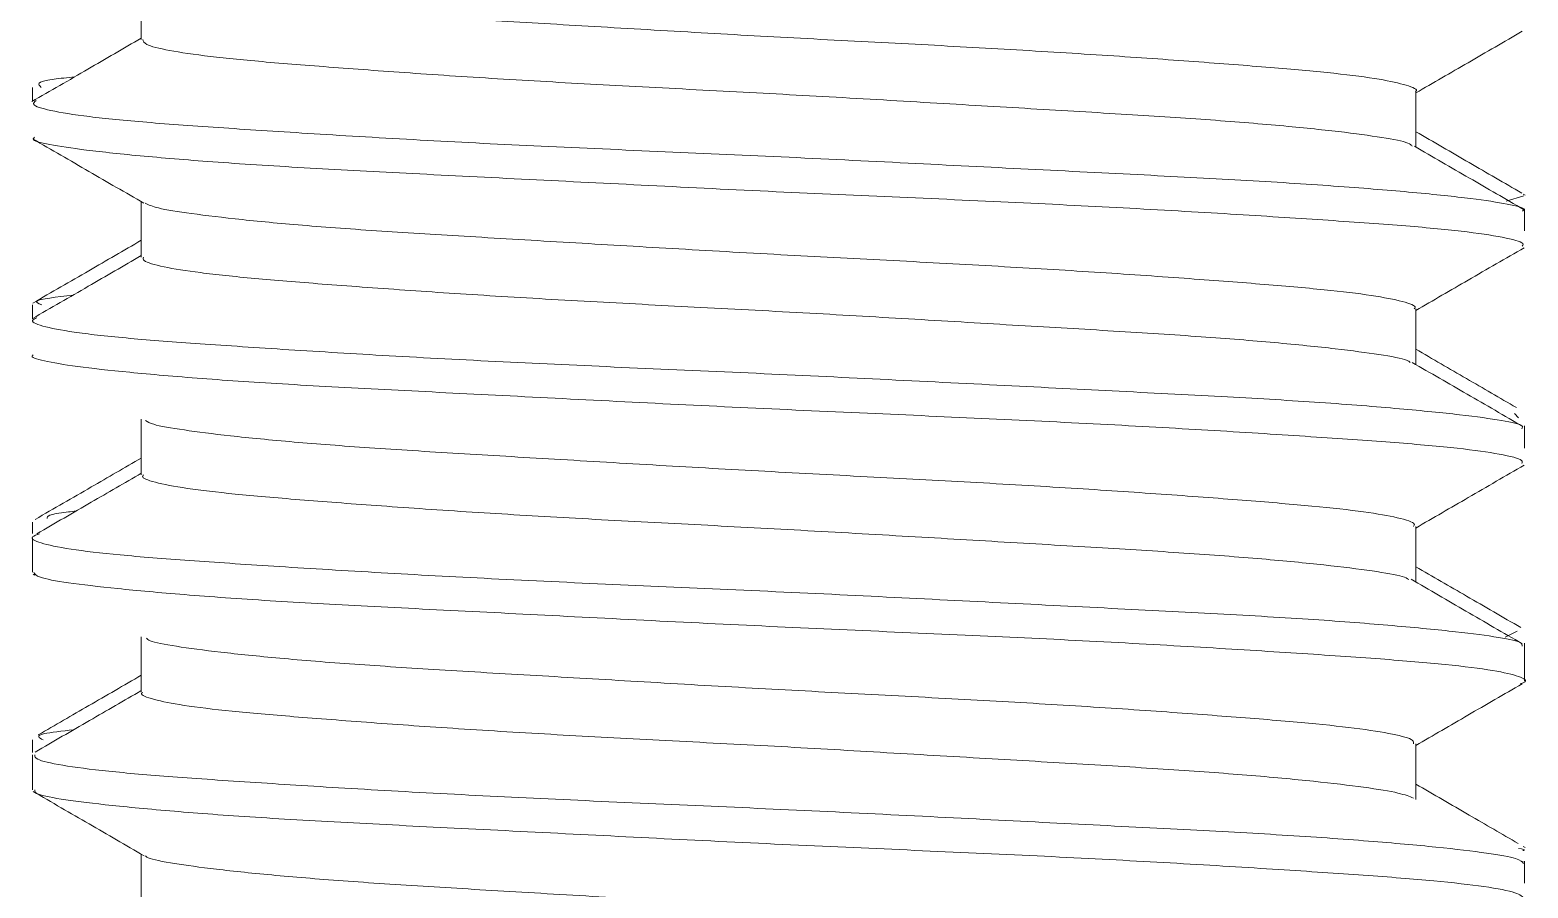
# Model space of a CAD drawing. Extents: x -976302 to -776254, y 5665 to 231437.
# Drawn here: x -798546.8 to -798486.2, y 82087.8 to 82122.5 of the extents above; entities that cross this region are included whole.
import ezdxf

# ---------------------------------------------------------------- set-up
doc = ezdxf.new("R2010")
doc.units = 0
doc.header["$LTSCALE"] = 1000
doc.header["$MEASUREMENT"] = 0

# ---------------------------------------------------------------- blocks, each defined once
blk = doc.blocks.new('*U19')
at = {"color": 7, "linetype": 'Continuous', "lineweight": 15}
for p, q in [((-15782.288, -17309.944), (-15782.288, -17309.502)), ((-15782.288, -17309.944), (-15782.288, -17309.502)), ((-15792.464, -17310.358), (-15792.464, -17310.801)), ((-15792.464, -17310.358), (-15792.464, -17310.801)), ((-15792.464, -17310.37), (-15792.464, -17310.691)), ((-15792.464, -17310.37), (-15792.464, -17310.691)), ((-15781.42, -17310.436), (-15781.42, -17310.325)), ((-15781.42, -17310.436), (-15781.42, -17310.325)), ((-15793.323, -17311.177), (-15793.338, -17311.185)), ((-15793.323, -17311.177), (-15793.338, -17311.185)), ((-15793.327, -17311.192), (-15793.186, -17311.234)), ((-15793.327, -17311.192), (-15793.186, -17311.234)), ((-15782.288, -17311.681), (-15782.288, -17311.239)), ((-15782.288, -17311.681), (-15782.288, -17311.239)), ((-15793.333, -17311.295), (-15793.333, -17311.471)), ((-15793.333, -17311.295), (-15793.333, -17311.471)), ((-15792.464, -17312.095), (-15792.464, -17312.538)), ((-15792.464, -17312.095), (-15792.464, -17312.538)), ((-15792.464, -17312.107), (-15792.464, -17312.428)), ((-15792.464, -17312.107), (-15792.464, -17312.428)), ((-15781.42, -17312.173), (-15781.42, -17312.062)), ((-15781.42, -17312.173), (-15781.42, -17312.08)), ((-15793.253, -17312.931), (-15793.284, -17312.966)), ((-15793.253, -17312.931), (-15793.284, -17312.966)), ((-15793.333, -17313.028), (-15793.333, -17313.207)), ((-15793.333, -17313.028), (-15793.333, -17313.207)), ((-15782.288, -17313.419), (-15782.288, -17312.976)), ((-15782.288, -17313.419), (-15782.288, -17312.976)), ((-15792.464, -17313.832), (-15792.464, -17314.276)), ((-15792.464, -17313.832), (-15792.464, -17314.276)), ((-15792.464, -17313.845), (-15792.464, -17314.165)), ((-15792.464, -17313.845), (-15792.464, -17314.165)), ((-15781.42, -17313.889), (-15781.42, -17313.799)), ((-15781.42, -17313.889), (-15781.42, -17313.799)), ((-15781.42, -17314.199), (-15781.42, -17313.92)), ((-15781.42, -17314.199), (-15781.42, -17313.92)), ((-15781.439, -17314.221), (-15781.425, -17314.213)), ((-15781.439, -17314.221), (-15781.425, -17314.213)), ((-15793.274, -17314.668), (-15793.178, -17314.718)), ((-15793.274, -17314.668), (-15793.178, -17314.718)), ((-15782.288, -17315.156), (-15782.288, -17314.713)), ((-15782.288, -17315.156), (-15782.288, -17314.713)), ((-15793.333, -17314.766), (-15793.333, -17314.945)), ((-15793.333, -17314.766), (-15793.333, -17314.945)), ((-15793.332, -17314.789), (-15793.332, -17315.068)), ((-15793.332, -17314.789), (-15793.332, -17315.068)), ((-15792.464, -17315.57), (-15792.464, -17316.013)), ((-15792.464, -17315.57), (-15792.464, -17316.013)), ((-15792.464, -17315.582), (-15792.464, -17315.903)), ((-15792.464, -17315.582), (-15792.464, -17315.903)), ((-15781.42, -17315.637), (-15781.42, -17315.537)), ((-15781.42, -17315.637), (-15781.42, -17315.537)), ((-15781.42, -17315.936), (-15781.42, -17315.658)), ((-15781.42, -17315.936), (-15781.42, -17315.658)), ((-15793.323, -17316.389), (-15793.338, -17316.398)), ((-15793.323, -17316.389), (-15793.338, -17316.398)), ((-15793.333, -17316.507), (-15793.333, -17316.683)), ((-15793.333, -17316.507), (-15793.333, -17316.683)), ((-15793.318, -17316.508), (-15793.321, -17316.509)), ((-15793.318, -17316.508), (-15793.321, -17316.509)), ((-15782.288, -17316.893), (-15782.288, -17316.451)), ((-15782.288, -17316.893), (-15782.288, -17316.451))]:
    blk.add_line(p, q, dxfattribs=at)
for points, knots in [([(-15792.462, -17310.358), (-15792.463, -17310.357), (-15792.487, -17310.342), (-15792.401, -17310.308), (-15792.194, -17310.259), (-15791.835, -17310.213), (-15791.35, -17310.169), (-15790.755, -17310.123), (-15790.059, -17310.073), (-15789.293, -17310.026), (-15788.465, -17309.98), (-15787.613, -17309.937), (-15786.748, -17309.889), (-15785.908, -17309.839), (-15785.102, -17309.792), (-15784.367, -17309.748), (-15783.712, -17309.702), (-15783.168, -17309.653), (-15782.735, -17309.605), (-15782.454, -17309.559), (-15782.315, -17309.53), (-15782.312, -17309.514), (-15782.312, -17309.514)], [0, 0, 0, 0, 0.00106, 0.057213, 0.111788, 0.167944, 0.222525, 0.278689, 0.333261, 0.389414, 0.444001, 0.500171, 0.554741, 0.610893, 0.665477, 0.721645, 0.776219, 0.832374, 0.886951, 0.94311, 0.997687, 1, 1, 1, 1]), ([(-15792.462, -17310.358), (-15792.463, -17310.357), (-15792.487, -17310.342), (-15792.401, -17310.308), (-15792.194, -17310.259), (-15791.835, -17310.213), (-15791.35, -17310.169), (-15790.755, -17310.123), (-15790.059, -17310.073), (-15789.293, -17310.026), (-15788.465, -17309.98), (-15787.613, -17309.937), (-15786.748, -17309.889), (-15785.908, -17309.839), (-15785.102, -17309.792), (-15784.367, -17309.748), (-15783.712, -17309.702), (-15783.168, -17309.653), (-15782.735, -17309.605), (-15782.454, -17309.559), (-15782.315, -17309.53), (-15782.312, -17309.514), (-15782.312, -17309.514)], [0, 0, 0, 0, 0.00106, 0.057213, 0.111788, 0.167944, 0.222525, 0.278689, 0.333261, 0.389414, 0.444001, 0.500171, 0.554741, 0.610893, 0.665477, 0.721645, 0.776219, 0.832374, 0.886951, 0.94311, 0.997687, 1, 1, 1, 1]), ([(-15793.315, -17309.877), (-15793.17, -17309.961), (-15792.887, -17310.125), (-15792.603, -17310.289), (-15792.464, -17310.37)], [0, 0, 0, 0, 0.508963, 1, 1, 1, 1]), ([(-15793.315, -17309.877), (-15793.17, -17309.961), (-15792.887, -17310.125), (-15792.603, -17310.289), (-15792.464, -17310.37)], [0, 0, 0, 0, 0.508963, 1, 1, 1, 1]), ([(-15782.301, -17309.944), (-15782.305, -17309.957), (-15782.312, -17309.985), (-15782.496, -17310.031), (-15782.815, -17310.078), (-15783.272, -17310.123), (-15783.84, -17310.167), (-15784.514, -17310.217), (-15785.263, -17310.265), (-15786.079, -17310.311), (-15786.925, -17310.354), (-15787.792, -17310.401), (-15788.639, -17310.451), (-15789.457, -17310.499), (-15790.209, -17310.544), (-15790.887, -17310.588), (-15791.459, -17310.636), (-15791.921, -17310.685), (-15792.243, -17310.731), (-15792.418, -17310.767), (-15792.431, -17310.789), (-15792.435, -17310.796)], [0, 0, 0, 0, 0.043144, 0.097243, 0.152911, 0.207024, 0.262706, 0.316805, 0.372472, 0.426588, 0.482274, 0.536371, 0.592038, 0.646146, 0.701824, 0.755927, 0.811599, 0.865701, 0.921372, 0.97548, 1, 1, 1, 1]), ([(-15782.301, -17309.944), (-15782.305, -17309.957), (-15782.312, -17309.985), (-15782.496, -17310.031), (-15782.815, -17310.078), (-15783.272, -17310.123), (-15783.84, -17310.167), (-15784.514, -17310.217), (-15785.263, -17310.265), (-15786.079, -17310.311), (-15786.925, -17310.354), (-15787.792, -17310.401), (-15788.639, -17310.451), (-15789.457, -17310.499), (-15790.209, -17310.544), (-15790.887, -17310.588), (-15791.459, -17310.636), (-15791.921, -17310.685), (-15792.243, -17310.731), (-15792.418, -17310.767), (-15792.431, -17310.789), (-15792.435, -17310.796)], [0, 0, 0, 0, 0.043144, 0.097243, 0.152911, 0.207024, 0.262706, 0.316805, 0.372472, 0.426588, 0.482274, 0.536371, 0.592038, 0.646146, 0.701824, 0.755927, 0.811599, 0.865701, 0.921372, 0.97548, 1, 1, 1, 1]), ([(-15781.414, -17310.439), (-15781.563, -17310.353), (-15781.855, -17310.184), (-15782.146, -17310.015), (-15782.288, -17309.932)], [0, 0, 0, 0, 0.511957, 1, 1, 1, 1]), ([(-15781.414, -17310.439), (-15781.563, -17310.353), (-15781.855, -17310.184), (-15782.146, -17310.015), (-15782.288, -17309.932)], [0, 0, 0, 0, 0.511957, 1, 1, 1, 1]), ([(-15781.757, -17310.241), (-15781.697, -17310.247), (-15781.429, -17310.276), (-15781.463, -17310.303), (-15781.489, -17310.325)], [0, 0, 0, 0, 0.2246652, 1, 1, 1, 1]), ([(-15781.757, -17310.241), (-15781.697, -17310.247), (-15781.429, -17310.276), (-15781.463, -17310.303), (-15781.489, -17310.325)], [0, 0, 0, 0, 0.2246652, 1, 1, 1, 1]), ([(-15781.448, -17310.431), (-15781.436, -17310.441), (-15781.403, -17310.466), (-15781.546, -17310.511), (-15781.846, -17310.559), (-15782.314, -17310.605), (-15782.919, -17310.648), (-15783.657, -17310.696), (-15784.494, -17310.746), (-15785.421, -17310.793), (-15786.395, -17310.836), (-15787.406, -17310.88), (-15788.406, -17310.93), (-15789.387, -17310.979), (-15790.301, -17311.025), (-15791.141, -17311.069), (-15791.866, -17311.115), (-15792.469, -17311.165), (-15792.926, -17311.213), (-15793.215, -17311.258), (-15793.344, -17311.29), (-15793.321, -17311.31), (-15793.316, -17311.315)], [0, 0, 0, 0, 0.035098, 0.087155, 0.140721, 0.192795, 0.24638, 0.29844, 0.352008, 0.404077, 0.457657, 0.509715, 0.563284, 0.615345, 0.668915, 0.720981, 0.774558, 0.826617, 0.880185, 0.932257, 0.985839, 1, 1, 1, 1]), ([(-15781.448, -17310.431), (-15781.436, -17310.441), (-15781.403, -17310.466), (-15781.546, -17310.511), (-15781.846, -17310.559), (-15782.314, -17310.605), (-15782.919, -17310.648), (-15783.657, -17310.696), (-15784.494, -17310.746), (-15785.421, -17310.793), (-15786.395, -17310.836), (-15787.406, -17310.88), (-15788.406, -17310.93), (-15789.387, -17310.979), (-15790.301, -17311.025), (-15791.141, -17311.069), (-15791.866, -17311.115), (-15792.469, -17311.165), (-15792.926, -17311.213), (-15793.215, -17311.258), (-15793.344, -17311.29), (-15793.321, -17311.31), (-15793.316, -17311.315)], [0, 0, 0, 0, 0.035098, 0.087155, 0.140721, 0.192795, 0.24638, 0.29844, 0.352008, 0.404077, 0.457657, 0.509715, 0.563284, 0.615345, 0.668915, 0.720981, 0.774558, 0.826617, 0.880185, 0.932257, 0.985839, 1, 1, 1, 1]), ([(-15792.464, -17310.679), (-15792.606, -17310.761), (-15792.889, -17310.925), (-15793.171, -17311.089), (-15793.311, -17311.17)], [0, 0, 0, 0, 0.503511, 1, 1, 1, 1]), ([(-15792.464, -17310.679), (-15792.606, -17310.761), (-15792.889, -17310.925), (-15793.171, -17311.089), (-15793.311, -17311.17)], [0, 0, 0, 0, 0.503511, 1, 1, 1, 1]), ([(-15793.313, -17311.593), (-15793.318, -17311.588), (-15793.34, -17311.568), (-15793.203, -17311.528), (-15792.907, -17311.48), (-15792.438, -17311.434), (-15791.834, -17311.391), (-15791.095, -17311.343), (-15790.259, -17311.294), (-15789.332, -17311.247), (-15788.358, -17311.203), (-15787.347, -17311.159), (-15786.346, -17311.109), (-15785.366, -17311.06), (-15784.451, -17311.014), (-15783.612, -17310.97), (-15782.886, -17310.924), (-15782.283, -17310.874), (-15781.827, -17310.826), (-15781.537, -17310.781), (-15781.408, -17310.749), (-15781.431, -17310.729), (-15781.436, -17310.724)], [0, 0, 0, 0, 0.018055, 0.071029, 0.125539, 0.17853, 0.23306, 0.286037, 0.34055, 0.393536, 0.448059, 0.501035, 0.555548, 0.608526, 0.66304, 0.716024, 0.770545, 0.823522, 0.878034, 0.931023, 0.98555, 1, 1, 1, 1]), ([(-15793.313, -17311.593), (-15793.318, -17311.588), (-15793.34, -17311.568), (-15793.203, -17311.528), (-15792.907, -17311.48), (-15792.438, -17311.434), (-15791.834, -17311.391), (-15791.095, -17311.343), (-15790.259, -17311.294), (-15789.332, -17311.247), (-15788.358, -17311.203), (-15787.347, -17311.159), (-15786.346, -17311.109), (-15785.366, -17311.06), (-15784.451, -17311.014), (-15783.612, -17310.97), (-15782.886, -17310.924), (-15782.283, -17310.874), (-15781.827, -17310.826), (-15781.537, -17310.781), (-15781.408, -17310.749), (-15781.431, -17310.729), (-15781.436, -17310.724)], [0, 0, 0, 0, 0.018055, 0.071029, 0.125539, 0.17853, 0.23306, 0.286037, 0.34055, 0.393536, 0.448059, 0.501035, 0.555548, 0.608526, 0.66304, 0.716024, 0.770545, 0.823522, 0.878034, 0.931023, 0.98555, 1, 1, 1, 1]), ([(-15792.453, -17310.795), (-15792.599, -17310.88), (-15792.89, -17311.048), (-15793.18, -17311.216), (-15793.324, -17311.3)], [0, 0, 0, 0, 0.503761, 1, 1, 1, 1]), ([(-15792.453, -17310.795), (-15792.599, -17310.88), (-15792.89, -17311.048), (-15793.18, -17311.216), (-15793.324, -17311.3)], [0, 0, 0, 0, 0.503761, 1, 1, 1, 1]), ([(-15782.309, -17311.251), (-15782.163, -17311.166), (-15781.867, -17310.995), (-15781.572, -17310.824), (-15781.423, -17310.737)], [0, 0, 0, 0, 0.495049, 1, 1, 1, 1]), ([(-15782.309, -17311.251), (-15782.163, -17311.166), (-15781.867, -17310.995), (-15781.572, -17310.824), (-15781.423, -17310.737)], [0, 0, 0, 0, 0.495049, 1, 1, 1, 1]), ([(-15792.451, -17312.095), (-15792.455, -17312.091), (-15792.476, -17312.073), (-15792.371, -17312.035), (-15792.135, -17311.987), (-15791.748, -17311.941), (-15791.244, -17311.897), (-15790.623, -17311.85), (-15789.917, -17311.801), (-15789.131, -17311.754), (-15788.303, -17311.709), (-15787.44, -17311.665), (-15786.584, -17311.616), (-15785.743, -17311.567), (-15784.955, -17311.52), (-15784.229, -17311.476), (-15783.6, -17311.431), (-15783.071, -17311.381), (-15782.674, -17311.333), (-15782.407, -17311.291), (-15782.347, -17311.263), (-15782.319, -17311.251)], [0, 0, 0, 0, 0.012668, 0.067229, 0.12337, 0.177952, 0.234117, 0.288681, 0.344826, 0.3994, 0.455557, 0.51012, 0.566266, 0.620831, 0.676977, 0.731552, 0.787709, 0.842272, 0.898416, 0.952995, 1, 1, 1, 1]), ([(-15792.451, -17312.095), (-15792.455, -17312.091), (-15792.476, -17312.073), (-15792.371, -17312.035), (-15792.135, -17311.987), (-15791.748, -17311.941), (-15791.244, -17311.897), (-15790.623, -17311.85), (-15789.917, -17311.801), (-15789.131, -17311.754), (-15788.303, -17311.709), (-15787.44, -17311.665), (-15786.584, -17311.616), (-15785.743, -17311.567), (-15784.955, -17311.52), (-15784.229, -17311.476), (-15783.6, -17311.431), (-15783.071, -17311.381), (-15782.674, -17311.333), (-15782.407, -17311.291), (-15782.347, -17311.263), (-15782.319, -17311.251)], [0, 0, 0, 0, 0.012668, 0.067229, 0.12337, 0.177952, 0.234117, 0.288681, 0.344826, 0.3994, 0.455557, 0.51012, 0.566266, 0.620831, 0.676977, 0.731552, 0.787709, 0.842272, 0.898416, 0.952995, 1, 1, 1, 1]), ([(-15793.33, -17311.606), (-15793.181, -17311.692), (-15792.892, -17311.859), (-15792.603, -17312.027), (-15792.464, -17312.107)], [0, 0, 0, 0, 0.516613, 1, 1, 1, 1]), ([(-15793.33, -17311.606), (-15793.181, -17311.692), (-15792.892, -17311.859), (-15792.603, -17312.027), (-15792.464, -17312.107)], [0, 0, 0, 0, 0.516613, 1, 1, 1, 1]), ([(-15781.423, -17312.048), (-15781.572, -17311.962), (-15781.861, -17311.795), (-15782.149, -17311.628), (-15782.288, -17311.547)], [0, 0, 0, 0, 0.51654, 1, 1, 1, 1]), ([(-15781.423, -17312.048), (-15781.572, -17311.962), (-15781.861, -17311.795), (-15782.149, -17311.628), (-15782.288, -17311.547)], [0, 0, 0, 0, 0.51654, 1, 1, 1, 1]), ([(-15782.305, -17311.682), (-15782.303, -17311.691), (-15782.298, -17311.716), (-15782.449, -17311.759), (-15782.743, -17311.806), (-15783.171, -17311.851), (-15783.722, -17311.896), (-15784.372, -17311.944), (-15785.114, -17311.993), (-15785.913, -17312.039), (-15786.761, -17312.083), (-15787.619, -17312.128), (-15788.478, -17312.178), (-15789.298, -17312.227), (-15790.07, -17312.272), (-15790.76, -17312.316), (-15791.358, -17312.364), (-15791.84, -17312.413), (-15792.19, -17312.46), (-15792.386, -17312.495), (-15792.412, -17312.516), (-15792.42, -17312.522)], [0, 0, 0, 0, 0.032025, 0.088408, 0.143215, 0.199613, 0.254412, 0.3108, 0.3656, 0.421989, 0.476793, 0.533187, 0.587981, 0.644363, 0.699178, 0.755583, 0.81038, 0.866765, 0.921573, 0.977971, 1, 1, 1, 1]), ([(-15782.305, -17311.682), (-15782.303, -17311.691), (-15782.298, -17311.716), (-15782.449, -17311.759), (-15782.743, -17311.806), (-15783.171, -17311.851), (-15783.722, -17311.896), (-15784.372, -17311.944), (-15785.114, -17311.993), (-15785.913, -17312.039), (-15786.761, -17312.083), (-15787.619, -17312.128), (-15788.478, -17312.178), (-15789.298, -17312.227), (-15790.07, -17312.272), (-15790.76, -17312.316), (-15791.358, -17312.364), (-15791.84, -17312.413), (-15792.19, -17312.46), (-15792.386, -17312.495), (-15792.412, -17312.516), (-15792.42, -17312.522)], [0, 0, 0, 0, 0.032025, 0.088408, 0.143215, 0.199613, 0.254412, 0.3108, 0.3656, 0.421989, 0.476793, 0.533187, 0.587981, 0.644363, 0.699178, 0.755583, 0.81038, 0.866765, 0.921573, 0.977971, 1, 1, 1, 1]), ([(-15781.418, -17312.173), (-15781.567, -17312.087), (-15781.857, -17311.919), (-15782.147, -17311.751), (-15782.288, -17311.669)], [0, 0, 0, 0, 0.513707, 1, 1, 1, 1]), ([(-15781.418, -17312.173), (-15781.567, -17312.087), (-15781.857, -17311.919), (-15782.147, -17311.751), (-15782.288, -17311.669)], [0, 0, 0, 0, 0.513707, 1, 1, 1, 1]), ([(-15781.745, -17311.984), (-15781.611, -17312), (-15781.397, -17312.025), (-15781.467, -17312.052), (-15781.493, -17312.062)], [0, 0, 0, 0, 0.6264402, 1, 1, 1, 1]), ([(-15781.745, -17311.984), (-15781.611, -17312), (-15781.397, -17312.025), (-15781.467, -17312.052), (-15781.493, -17312.062)], [0, 0, 0, 0, 0.6264402, 1, 1, 1, 1]), ([(-15781.453, -17312.165), (-15781.438, -17312.173), (-15781.393, -17312.195), (-15781.503, -17312.238), (-15781.77, -17312.287), (-15782.201, -17312.333), (-15782.783, -17312.376), (-15783.49, -17312.423), (-15784.313, -17312.473), (-15785.217, -17312.52), (-15786.19, -17312.565), (-15787.188, -17312.608), (-15788.201, -17312.657), (-15789.181, -17312.706), (-15790.118, -17312.754), (-15790.97, -17312.797), (-15791.726, -17312.842), (-15792.352, -17312.892), (-15792.844, -17312.941), (-15793.167, -17312.986), (-15793.328, -17313.021), (-15793.315, -17313.044), (-15793.311, -17313.052)], [0, 0, 0, 0, 0.026565, 0.079949, 0.131832, 0.18522, 0.237107, 0.290499, 0.34238, 0.395764, 0.447656, 0.501054, 0.552934, 0.606317, 0.65821, 0.711608, 0.763489, 0.816875, 0.86876, 0.92215, 0.974034, 1, 1, 1, 1]), ([(-15781.453, -17312.165), (-15781.438, -17312.173), (-15781.393, -17312.195), (-15781.503, -17312.238), (-15781.77, -17312.287), (-15782.201, -17312.333), (-15782.783, -17312.376), (-15783.49, -17312.423), (-15784.313, -17312.473), (-15785.217, -17312.52), (-15786.19, -17312.565), (-15787.188, -17312.608), (-15788.201, -17312.657), (-15789.181, -17312.706), (-15790.118, -17312.754), (-15790.97, -17312.797), (-15791.726, -17312.842), (-15792.352, -17312.892), (-15792.844, -17312.941), (-15793.167, -17312.986), (-15793.328, -17313.021), (-15793.315, -17313.044), (-15793.311, -17313.052)], [0, 0, 0, 0, 0.026565, 0.079949, 0.131832, 0.18522, 0.237107, 0.290499, 0.34238, 0.395764, 0.447656, 0.501054, 0.552934, 0.606317, 0.65821, 0.711608, 0.763489, 0.816875, 0.86876, 0.92215, 0.974034, 1, 1, 1, 1]), ([(-15793.312, -17313.33), (-15793.315, -17313.322), (-15793.325, -17313.298), (-15793.155, -17313.255), (-15792.819, -17313.207), (-15792.324, -17313.163), (-15791.685, -17313.119), (-15790.93, -17313.07), (-15790.066, -17313.021), (-15789.134, -17312.975), (-15788.143, -17312.931), (-15787.139, -17312.886), (-15786.133, -17312.836), (-15785.171, -17312.787), (-15784.264, -17312.741), (-15783.452, -17312.698), (-15782.745, -17312.651), (-15782.177, -17312.601), (-15781.748, -17312.554), (-15781.5, -17312.51), (-15781.396, -17312.48), (-15781.424, -17312.463), (-15781.425, -17312.462)], [0, 0, 0, 0, 0.02862, 0.083131, 0.136114, 0.190635, 0.243613, 0.298127, 0.351105, 0.405619, 0.458602, 0.513121, 0.566095, 0.620603, 0.673594, 0.728123, 0.781099, 0.835611, 0.888596, 0.943117, 0.996093, 1, 1, 1, 1]), ([(-15793.312, -17313.33), (-15793.315, -17313.322), (-15793.325, -17313.298), (-15793.155, -17313.255), (-15792.819, -17313.207), (-15792.324, -17313.163), (-15791.685, -17313.119), (-15790.93, -17313.07), (-15790.066, -17313.021), (-15789.134, -17312.975), (-15788.143, -17312.931), (-15787.139, -17312.886), (-15786.133, -17312.836), (-15785.171, -17312.787), (-15784.264, -17312.741), (-15783.452, -17312.698), (-15782.745, -17312.651), (-15782.177, -17312.601), (-15781.748, -17312.554), (-15781.5, -17312.51), (-15781.396, -17312.48), (-15781.424, -17312.463), (-15781.425, -17312.462)], [0, 0, 0, 0, 0.02862, 0.083131, 0.136114, 0.190635, 0.243613, 0.298127, 0.351105, 0.405619, 0.458602, 0.513121, 0.566095, 0.620603, 0.673594, 0.728123, 0.781099, 0.835611, 0.888596, 0.943117, 0.996093, 1, 1, 1, 1]), ([(-15792.464, -17312.416), (-15792.599, -17312.495), (-15792.867, -17312.65), (-15793.135, -17312.806), (-15793.268, -17312.883)], [0, 0, 0, 0, 0.502639, 1, 1, 1, 1]), ([(-15792.464, -17312.416), (-15792.599, -17312.495), (-15792.867, -17312.65), (-15793.135, -17312.806), (-15793.268, -17312.883)], [0, 0, 0, 0, 0.502639, 1, 1, 1, 1]), ([(-15792.436, -17312.522), (-15792.582, -17312.607), (-15792.877, -17312.777), (-15793.172, -17312.948), (-15793.32, -17313.035)], [0, 0, 0, 0, 0.494913, 1, 1, 1, 1]), ([(-15792.436, -17312.522), (-15792.582, -17312.607), (-15792.877, -17312.777), (-15793.172, -17312.948), (-15793.32, -17313.035)], [0, 0, 0, 0, 0.494913, 1, 1, 1, 1]), ([(-15792.447, -17313.832), (-15792.451, -17313.826), (-15792.465, -17313.804), (-15792.337, -17313.763), (-15792.068, -17313.715), (-15791.66, -17313.67), (-15791.128, -17313.626), (-15790.494, -17313.578), (-15789.766, -17313.529), (-15788.976, -17313.482), (-15788.132, -17313.438), (-15787.276, -17313.393), (-15786.414, -17313.344), (-15785.587, -17313.295), (-15784.804, -17313.249), (-15784.101, -17313.205), (-15783.485, -17313.158), (-15782.984, -17313.109), (-15782.61, -17313.061), (-15782.38, -17313.022), (-15782.339, -17312.997), (-15782.322, -17312.987)], [0, 0, 0, 0, 0.022682, 0.078736, 0.13322, 0.189284, 0.243764, 0.299824, 0.354302, 0.410359, 0.464845, 0.520911, 0.575385, 0.631437, 0.68593, 0.742006, 0.796482, 0.852537, 0.907022, 0.963088, 1, 1, 1, 1]), ([(-15792.447, -17313.832), (-15792.451, -17313.826), (-15792.465, -17313.804), (-15792.337, -17313.763), (-15792.068, -17313.715), (-15791.66, -17313.67), (-15791.128, -17313.626), (-15790.494, -17313.578), (-15789.766, -17313.529), (-15788.976, -17313.482), (-15788.132, -17313.438), (-15787.276, -17313.393), (-15786.414, -17313.344), (-15785.587, -17313.295), (-15784.804, -17313.249), (-15784.101, -17313.205), (-15783.485, -17313.158), (-15782.984, -17313.109), (-15782.61, -17313.061), (-15782.38, -17313.022), (-15782.339, -17312.997), (-15782.322, -17312.987)], [0, 0, 0, 0, 0.022682, 0.078736, 0.13322, 0.189284, 0.243764, 0.299824, 0.354302, 0.410359, 0.464845, 0.520911, 0.575385, 0.631437, 0.68593, 0.742006, 0.796482, 0.852537, 0.907022, 0.963088, 1, 1, 1, 1]), ([(-15781.442, -17313.776), (-15781.591, -17313.69), (-15781.873, -17313.527), (-15782.155, -17313.363), (-15782.288, -17313.286)], [0, 0, 0, 0, 0.528526, 1, 1, 1, 1]), ([(-15781.442, -17313.776), (-15781.591, -17313.69), (-15781.873, -17313.527), (-15782.155, -17313.363), (-15782.288, -17313.286)], [0, 0, 0, 0, 0.528526, 1, 1, 1, 1]), ([(-15793.331, -17313.342), (-15793.182, -17313.429), (-15792.893, -17313.596), (-15792.604, -17313.764), (-15792.464, -17313.845)], [0, 0, 0, 0, 0.515928, 1, 1, 1, 1]), ([(-15793.331, -17313.342), (-15793.182, -17313.429), (-15792.893, -17313.596), (-15792.604, -17313.764), (-15792.464, -17313.845)], [0, 0, 0, 0, 0.515928, 1, 1, 1, 1]), ([(-15782.306, -17313.419), (-15782.301, -17313.425), (-15782.286, -17313.446), (-15782.41, -17313.487), (-15782.672, -17313.534), (-15783.08, -17313.58), (-15783.603, -17313.624), (-15784.24, -17313.672), (-15784.96, -17313.721), (-15785.756, -17313.768), (-15786.59, -17313.812), (-15787.455, -17313.857), (-15788.309, -17313.906), (-15789.144, -17313.955), (-15789.922, -17314.001), (-15790.634, -17314.045), (-15791.247, -17314.091), (-15791.757, -17314.141), (-15792.13, -17314.188), (-15792.355, -17314.225), (-15792.395, -17314.248), (-15792.409, -17314.256)], [0, 0, 0, 0, 0.022038, 0.0771138, 0.1337854, 0.1888814, 0.2455761, 0.3006544, 0.3573293, 0.41242, 0.4691092, 0.5241865, 0.580861, 0.6359427, 0.6926212, 0.7477078, 0.8043923, 0.8594706, 0.9161451, 0.9712377, 1, 1, 1, 1]), ([(-15782.306, -17313.419), (-15782.301, -17313.425), (-15782.286, -17313.446), (-15782.41, -17313.487), (-15782.672, -17313.534), (-15783.08, -17313.58), (-15783.603, -17313.624), (-15784.24, -17313.672), (-15784.96, -17313.721), (-15785.756, -17313.768), (-15786.59, -17313.812), (-15787.455, -17313.857), (-15788.309, -17313.906), (-15789.144, -17313.955), (-15789.922, -17314.001), (-15790.634, -17314.045), (-15791.247, -17314.091), (-15791.757, -17314.141), (-15792.13, -17314.188), (-15792.355, -17314.225), (-15792.395, -17314.248), (-15792.409, -17314.256)], [0, 0, 0, 0, 0.022038, 0.0771138, 0.1337854, 0.1888814, 0.2455761, 0.3006544, 0.3573293, 0.41242, 0.4691092, 0.5241865, 0.580861, 0.6359427, 0.6926212, 0.7477078, 0.8043923, 0.8594706, 0.9161451, 0.9712377, 1, 1, 1, 1]), ([(-15781.455, -17313.891), (-15781.599, -17313.807), (-15781.877, -17313.646), (-15782.155, -17313.485), (-15782.288, -17313.408)], [0, 0, 0, 0, 0.5201214, 1, 1, 1, 1]), ([(-15781.455, -17313.891), (-15781.599, -17313.807), (-15781.877, -17313.646), (-15782.155, -17313.485), (-15782.288, -17313.408)], [0, 0, 0, 0, 0.5201214, 1, 1, 1, 1]), ([(-15781.768, -17313.709), (-15781.747, -17313.712), (-15781.536, -17313.733), (-15781.537, -17313.752), (-15781.537, -17313.769)], [0, 0, 0, 0, 0.099692, 1, 1, 1, 1]), ([(-15781.768, -17313.709), (-15781.747, -17313.712), (-15781.536, -17313.733), (-15781.537, -17313.752), (-15781.537, -17313.769)], [0, 0, 0, 0, 0.099692, 1, 1, 1, 1]), ([(-15781.476, -17313.891), (-15781.453, -17313.899), (-15781.387, -17313.922), (-15781.467, -17313.965), (-15781.697, -17314.014), (-15782.1, -17314.061), (-15782.647, -17314.104), (-15783.334, -17314.15), (-15784.129, -17314.199), (-15785.024, -17314.248), (-15785.978, -17314.293), (-15786.98, -17314.336), (-15787.985, -17314.383), (-15788.981, -17314.434), (-15789.923, -17314.481), (-15790.801, -17314.526), (-15791.574, -17314.569), (-15792.233, -17314.619), (-15792.751, -17314.668), (-15793.114, -17314.714), (-15793.312, -17314.752), (-15793.314, -17314.779), (-15793.315, -17314.789)], [0, 0, 0, 0, 0.0291761, 0.0803723, 0.1330523, 0.1842625, 0.2369587, 0.2881568, 0.3408396, 0.3920422, 0.4447298, 0.4959296, 0.5486145, 0.5998105, 0.6524902, 0.7037003, 0.7563961, 0.807594, 0.8602757, 0.9114854, 0.964181, 1, 1, 1, 1]), ([(-15781.476, -17313.891), (-15781.453, -17313.899), (-15781.387, -17313.922), (-15781.467, -17313.965), (-15781.697, -17314.014), (-15782.1, -17314.061), (-15782.647, -17314.104), (-15783.334, -17314.15), (-15784.129, -17314.199), (-15785.024, -17314.248), (-15785.978, -17314.293), (-15786.98, -17314.336), (-15787.985, -17314.383), (-15788.981, -17314.434), (-15789.923, -17314.481), (-15790.801, -17314.526), (-15791.574, -17314.569), (-15792.233, -17314.619), (-15792.751, -17314.668), (-15793.114, -17314.714), (-15793.312, -17314.752), (-15793.314, -17314.779), (-15793.315, -17314.789)], [0, 0, 0, 0, 0.0291761, 0.0803723, 0.1330523, 0.1842625, 0.2369587, 0.2881568, 0.3408396, 0.3920422, 0.4447298, 0.4959296, 0.5486145, 0.5998105, 0.6524902, 0.7037003, 0.7563961, 0.807594, 0.8602757, 0.9114854, 0.964181, 1, 1, 1, 1]), ([(-15793.299, -17315.09), (-15793.309, -17315.086), (-15793.367, -17315.068), (-15793.305, -17315.032), (-15793.103, -17314.982), (-15792.728, -17314.935), (-15792.199, -17314.891), (-15791.538, -17314.846), (-15790.753, -17314.797), (-15789.879, -17314.748), (-15788.925, -17314.703), (-15787.936, -17314.66), (-15786.922, -17314.613), (-15785.93, -17314.563), (-15784.971, -17314.514), (-15784.088, -17314.47), (-15783.291, -17314.426), (-15782.617, -17314.378), (-15782.072, -17314.328), (-15781.686, -17314.282), (-15781.455, -17314.241), (-15781.438, -17314.212), (-15781.431, -17314.199)], [0, 0, 0, 0, 0.011582, 0.064729, 0.116376, 0.16952, 0.221179, 0.274336, 0.325984, 0.379129, 0.43079, 0.48395, 0.535596, 0.588741, 0.640395, 0.693547, 0.745198, 0.798347, 0.849996, 0.903143, 0.954798, 1, 1, 1, 1]), ([(-15793.299, -17315.09), (-15793.309, -17315.086), (-15793.367, -17315.068), (-15793.305, -17315.032), (-15793.103, -17314.982), (-15792.728, -17314.935), (-15792.199, -17314.891), (-15791.538, -17314.846), (-15790.753, -17314.797), (-15789.879, -17314.748), (-15788.925, -17314.703), (-15787.936, -17314.66), (-15786.922, -17314.613), (-15785.93, -17314.563), (-15784.971, -17314.514), (-15784.088, -17314.47), (-15783.291, -17314.426), (-15782.617, -17314.378), (-15782.072, -17314.328), (-15781.686, -17314.282), (-15781.455, -17314.241), (-15781.438, -17314.212), (-15781.431, -17314.199)], [0, 0, 0, 0, 0.011582, 0.064729, 0.116376, 0.16952, 0.221179, 0.274336, 0.325984, 0.379129, 0.43079, 0.48395, 0.535596, 0.588741, 0.640395, 0.693547, 0.745198, 0.798347, 0.849996, 0.903143, 0.954798, 1, 1, 1, 1]), ([(-15792.427, -17314.255), (-15792.573, -17314.34), (-15792.868, -17314.511), (-15793.163, -17314.682), (-15793.313, -17314.768)], [0, 0, 0, 0, 0.494659, 1, 1, 1, 1]), ([(-15792.427, -17314.255), (-15792.573, -17314.34), (-15792.868, -17314.511), (-15793.163, -17314.682), (-15793.313, -17314.768)], [0, 0, 0, 0, 0.494659, 1, 1, 1, 1]), ([(-15792.464, -17314.154), (-15792.599, -17314.232), (-15792.879, -17314.394), (-15793.159, -17314.557), (-15793.304, -17314.64)], [0, 0, 0, 0, 0.483313, 1, 1, 1, 1]), ([(-15792.464, -17314.154), (-15792.599, -17314.232), (-15792.879, -17314.394), (-15793.159, -17314.557), (-15793.304, -17314.64)], [0, 0, 0, 0, 0.483313, 1, 1, 1, 1]), ([(-15792.446, -17315.569), (-15792.448, -17315.559), (-15792.452, -17315.534), (-15792.295, -17315.491), (-15792, -17315.444), (-15791.564, -17315.398), (-15791.014, -17315.354), (-15790.356, -17315.305), (-15789.619, -17315.257), (-15788.81, -17315.211), (-15787.969, -17315.167), (-15787.103, -17315.121), (-15786.252, -17315.071), (-15785.426, -17315.023), (-15784.663, -17314.978), (-15783.97, -17314.933), (-15783.381, -17314.886), (-15782.898, -17314.836), (-15782.555, -17314.79), (-15782.36, -17314.754), (-15782.336, -17314.733), (-15782.329, -17314.726)], [0, 0, 0, 0, 0.034379, 0.088994, 0.145191, 0.199822, 0.256039, 0.310655, 0.366853, 0.421484, 0.477701, 0.532315, 0.588513, 0.643135, 0.699342, 0.753963, 0.810169, 0.864786, 0.920986, 0.975614, 1, 1, 1, 1]), ([(-15792.446, -17315.569), (-15792.448, -17315.559), (-15792.452, -17315.534), (-15792.295, -17315.491), (-15792, -17315.444), (-15791.564, -17315.398), (-15791.014, -17315.354), (-15790.356, -17315.305), (-15789.619, -17315.257), (-15788.81, -17315.211), (-15787.969, -17315.167), (-15787.103, -17315.121), (-15786.252, -17315.071), (-15785.426, -17315.023), (-15784.663, -17314.978), (-15783.97, -17314.933), (-15783.381, -17314.886), (-15782.898, -17314.836), (-15782.555, -17314.79), (-15782.36, -17314.754), (-15782.336, -17314.733), (-15782.329, -17314.726)], [0, 0, 0, 0, 0.034379, 0.088994, 0.145191, 0.199822, 0.256039, 0.310655, 0.366853, 0.421484, 0.477701, 0.532315, 0.588513, 0.643135, 0.699342, 0.753963, 0.810169, 0.864786, 0.920986, 0.975614, 1, 1, 1, 1]), ([(-15793.313, -17315.09), (-15793.169, -17315.173), (-15792.886, -17315.337), (-15792.603, -17315.502), (-15792.464, -17315.582)], [0, 0, 0, 0, 0.509919, 1, 1, 1, 1]), ([(-15793.313, -17315.09), (-15793.169, -17315.173), (-15792.886, -17315.337), (-15792.603, -17315.502), (-15792.464, -17315.582)], [0, 0, 0, 0, 0.509919, 1, 1, 1, 1]), ([(-15781.466, -17315.498), (-15781.6, -17315.42), (-15781.874, -17315.261), (-15782.149, -17315.102), (-15782.288, -17315.021)], [0, 0, 0, 0, 0.4902887, 1, 1, 1, 1]), ([(-15781.466, -17315.498), (-15781.6, -17315.42), (-15781.874, -17315.261), (-15782.149, -17315.102), (-15782.288, -17315.021)], [0, 0, 0, 0, 0.4902887, 1, 1, 1, 1]), ([(-15782.299, -17315.156), (-15782.296, -17315.159), (-15782.274, -17315.177), (-15782.375, -17315.214), (-15782.609, -17315.263), (-15782.989, -17315.308), (-15783.494, -17315.352), (-15784.106, -17315.399), (-15784.816, -17315.449), (-15785.592, -17315.496), (-15786.427, -17315.541), (-15787.282, -17315.584), (-15788.146, -17315.634), (-15788.981, -17315.683), (-15789.777, -17315.729), (-15790.499, -17315.773), (-15791.138, -17315.819), (-15791.664, -17315.868), (-15792.07, -17315.917), (-15792.347, -17315.961), (-15792.414, -17315.99), (-15792.446, -17316.004)], [0, 0, 0, 0, 0.010166, 0.066066, 0.120398, 0.176304, 0.230637, 0.286547, 0.340874, 0.396775, 0.451114, 0.507031, 0.561355, 0.617254, 0.671596, 0.727515, 0.781842, 0.837744, 0.892077, 0.947986, 1, 1, 1, 1]), ([(-15782.299, -17315.156), (-15782.296, -17315.159), (-15782.274, -17315.177), (-15782.375, -17315.214), (-15782.609, -17315.263), (-15782.989, -17315.308), (-15783.494, -17315.352), (-15784.106, -17315.399), (-15784.816, -17315.449), (-15785.592, -17315.496), (-15786.427, -17315.541), (-15787.282, -17315.584), (-15788.146, -17315.634), (-15788.981, -17315.683), (-15789.777, -17315.729), (-15790.499, -17315.773), (-15791.138, -17315.819), (-15791.664, -17315.868), (-15792.07, -17315.917), (-15792.347, -17315.961), (-15792.414, -17315.99), (-15792.446, -17316.004)], [0, 0, 0, 0, 0.010166, 0.066066, 0.120398, 0.176304, 0.230637, 0.286547, 0.340874, 0.396775, 0.451114, 0.507031, 0.561355, 0.617254, 0.671596, 0.727515, 0.781842, 0.837744, 0.892077, 0.947986, 1, 1, 1, 1]), ([(-15781.441, -17315.635), (-15781.585, -17315.551), (-15781.868, -17315.387), (-15782.15, -17315.224), (-15782.288, -17315.144)], [0, 0, 0, 0, 0.511902, 1, 1, 1, 1]), ([(-15781.441, -17315.635), (-15781.585, -17315.551), (-15781.868, -17315.387), (-15782.15, -17315.224), (-15782.288, -17315.144)], [0, 0, 0, 0, 0.511902, 1, 1, 1, 1]), ([(-15781.748, -17315.457), (-15781.656, -17315.467), (-15781.419, -17315.493), (-15781.472, -17315.521), (-15781.504, -17315.537)], [0, 0, 0, 0, 0.3934634, 1, 1, 1, 1]), ([(-15781.748, -17315.457), (-15781.656, -17315.467), (-15781.419, -17315.493), (-15781.472, -17315.521), (-15781.504, -17315.537)], [0, 0, 0, 0, 0.3934634, 1, 1, 1, 1]), ([(-15781.438, -17315.658), (-15781.439, -17315.669), (-15781.441, -17315.696), (-15781.64, -17315.741), (-15781.999, -17315.788), (-15782.522, -17315.833), (-15783.176, -17315.877), (-15783.956, -17315.927), (-15784.826, -17315.975), (-15785.776, -17316.021), (-15786.764, -17316.064), (-15787.778, -17316.11), (-15788.771, -17316.16), (-15789.733, -17316.209), (-15790.62, -17316.254), (-15791.423, -17316.297), (-15792.103, -17316.345), (-15792.656, -17316.395), (-15793.05, -17316.442), (-15793.292, -17316.484), (-15793.314, -17316.512), (-15793.325, -17316.526)], [0, 0, 0, 0, 0.037909, 0.090883, 0.145392, 0.198378, 0.252901, 0.305876, 0.360386, 0.413374, 0.467899, 0.520872, 0.575381, 0.628362, 0.682879, 0.735857, 0.790371, 0.843347, 0.897858, 0.950841, 1, 1, 1, 1]), ([(-15781.438, -17315.658), (-15781.439, -17315.669), (-15781.441, -17315.696), (-15781.64, -17315.741), (-15781.999, -17315.788), (-15782.522, -17315.833), (-15783.176, -17315.877), (-15783.956, -17315.927), (-15784.826, -17315.975), (-15785.776, -17316.021), (-15786.764, -17316.064), (-15787.778, -17316.11), (-15788.771, -17316.16), (-15789.733, -17316.209), (-15790.62, -17316.254), (-15791.423, -17316.297), (-15792.103, -17316.345), (-15792.656, -17316.395), (-15793.05, -17316.442), (-15793.292, -17316.484), (-15793.314, -17316.512), (-15793.325, -17316.526)], [0, 0, 0, 0, 0.037909, 0.090883, 0.145392, 0.198378, 0.252901, 0.305876, 0.360386, 0.413374, 0.467899, 0.520872, 0.575381, 0.628362, 0.682879, 0.735857, 0.790371, 0.843347, 0.897858, 0.950841, 1, 1, 1, 1]), ([(-15793.33, -17316.805), (-15793.316, -17316.79), (-15793.287, -17316.758), (-15793.035, -17316.709), (-15792.628, -17316.663), (-15792.073, -17316.619), (-15791.379, -17316.573), (-15790.579, -17316.524), (-15789.68, -17316.475), (-15788.723, -17316.431), (-15787.719, -17316.387), (-15786.715, -17316.34), (-15785.72, -17316.289), (-15784.782, -17316.242), (-15783.908, -17316.198), (-15783.141, -17316.154), (-15782.488, -17316.104), (-15781.978, -17316.055), (-15781.624, -17316.009), (-15781.436, -17315.972), (-15781.438, -17315.946), (-15781.438, -17315.936)], [0, 0, 0, 0, 0.051249, 0.105758, 0.158746, 0.213273, 0.266248, 0.320759, 0.37374, 0.428257, 0.481233, 0.535746, 0.58872, 0.643229, 0.696216, 0.75074, 0.803715, 0.858225, 0.911213, 0.965738, 1, 1, 1, 1]), ([(-15793.33, -17316.805), (-15793.316, -17316.79), (-15793.287, -17316.758), (-15793.035, -17316.709), (-15792.628, -17316.663), (-15792.073, -17316.619), (-15791.379, -17316.573), (-15790.579, -17316.524), (-15789.68, -17316.475), (-15788.723, -17316.431), (-15787.719, -17316.387), (-15786.715, -17316.34), (-15785.72, -17316.289), (-15784.782, -17316.242), (-15783.908, -17316.198), (-15783.141, -17316.154), (-15782.488, -17316.104), (-15781.978, -17316.055), (-15781.624, -17316.009), (-15781.436, -17315.972), (-15781.438, -17315.946), (-15781.438, -17315.936)], [0, 0, 0, 0, 0.051249, 0.105758, 0.158746, 0.213273, 0.266248, 0.320759, 0.37374, 0.428257, 0.481233, 0.535746, 0.58872, 0.643229, 0.696216, 0.75074, 0.803715, 0.858225, 0.911213, 0.965738, 1, 1, 1, 1]), ([(-15792.464, -17315.891), (-15792.606, -17315.973), (-15792.879, -17316.131), (-15793.152, -17316.289), (-15793.282, -17316.365)], [0, 0, 0, 0, 0.521378, 1, 1, 1, 1]), ([(-15792.464, -17315.891), (-15792.606, -17315.973), (-15792.879, -17316.131), (-15793.152, -17316.289), (-15793.282, -17316.365)], [0, 0, 0, 0, 0.521378, 1, 1, 1, 1]), ([(-15782.31, -17316.463), (-15782.164, -17316.378), (-15781.868, -17316.207), (-15781.573, -17316.036), (-15781.424, -17315.95)], [0, 0, 0, 0, 0.495033, 1, 1, 1, 1]), ([(-15782.31, -17316.463), (-15782.164, -17316.378), (-15781.868, -17316.207), (-15781.573, -17316.036), (-15781.424, -17315.95)], [0, 0, 0, 0, 0.495033, 1, 1, 1, 1]), ([(-15793.285, -17316.405), (-15793.316, -17316.41), (-15793.348, -17316.415), (-15793.321, -17316.421), (-15793.319, -17316.421)], [0, 0, 0, 0, 0.954352, 1, 1, 1, 1]), ([(-15793.285, -17316.405), (-15793.316, -17316.41), (-15793.348, -17316.415), (-15793.321, -17316.421), (-15793.319, -17316.421)], [0, 0, 0, 0, 0.954352, 1, 1, 1, 1]), ([(-15792.453, -17317.307), (-15792.448, -17317.294), (-15792.438, -17317.265), (-15792.249, -17317.219), (-15791.923, -17317.172), (-15791.467, -17317.127), (-15790.891, -17317.082), (-15790.22, -17317.033), (-15789.462, -17316.985), (-15788.651, -17316.939), (-15787.797, -17316.895), (-15786.938, -17316.849), (-15786.085, -17316.799), (-15785.275, -17316.751), (-15784.518, -17316.706), (-15783.849, -17316.662), (-15783.275, -17316.613), (-15782.82, -17316.565), (-15782.502, -17316.518), (-15782.337, -17316.486), (-15782.325, -17316.466), (-15782.322, -17316.463)], [0, 0, 0, 0, 0.044402, 0.100555, 0.155143, 0.211315, 0.26589, 0.322048, 0.376627, 0.432789, 0.487367, 0.543528, 0.5981, 0.654254, 0.708844, 0.765018, 0.819592, 0.875748, 0.930336, 0.986507, 1, 1, 1, 1]), ([(-15792.453, -17317.307), (-15792.448, -17317.294), (-15792.438, -17317.265), (-15792.249, -17317.219), (-15791.923, -17317.172), (-15791.467, -17317.127), (-15790.891, -17317.082), (-15790.22, -17317.033), (-15789.462, -17316.985), (-15788.651, -17316.939), (-15787.797, -17316.895), (-15786.938, -17316.849), (-15786.085, -17316.799), (-15785.275, -17316.751), (-15784.518, -17316.706), (-15783.849, -17316.662), (-15783.275, -17316.613), (-15782.82, -17316.565), (-15782.502, -17316.518), (-15782.337, -17316.486), (-15782.325, -17316.466), (-15782.322, -17316.463)], [0, 0, 0, 0, 0.044402, 0.100555, 0.155143, 0.211315, 0.26589, 0.322048, 0.376627, 0.432789, 0.487367, 0.543528, 0.5981, 0.654254, 0.708844, 0.765018, 0.819592, 0.875748, 0.930336, 0.986507, 1, 1, 1, 1])]:
    blk.add_open_spline(points, degree=3, knots=knots, dxfattribs=at)

msp = doc.modelspace()

# ---------------------------------------------------------------- block references
at = {"xscale": -5.068799998611212, "yscale": 5.068799999542534, "zscale": 5.068800000000002}
msp.add_blockref('*U19', (-878539.541, 169862.779), dxfattribs=at)
msp.add_blockref('*U19', (-878539.541, 169862.779), dxfattribs=at)

doc.saveas('drawing.dxf')
